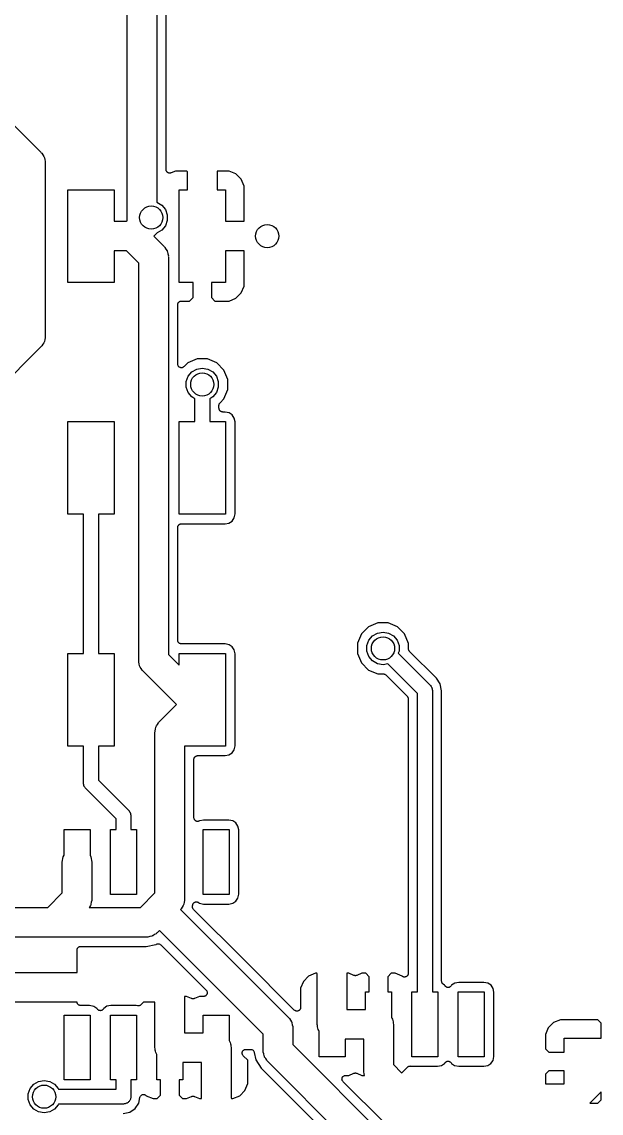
# Model space of a CAD drawing. Extents: x 51 to 137, y -158 to -25.
# Drawn here: x 74.31 to 90.17, y -98.07 to -68.18 of the extents above; entities that cross this region are included whole.
import ezdxf

# ---------------------------------------------------------------- set-up
doc = ezdxf.new("R2010")
doc.units = 0
doc.header["$MEASUREMENT"] = 0
doc.layers.add('BLACK', color=7, linetype='CONTINUOUS')

msp = doc.modelspace()

# ---------------------------------------------------------------- linework, layer by layer
at = {"layer": 'Black'}
for p, q in [((77.1906, -73.6289), (77.1906, -62.984)), ((78.0034, -62.8157), (78.0034, -73.1239)), ((78.2574, -72.2266), (78.2574, -62.8257)), ((73.279, -70.205), (74.8294, -71.7553)), ((74.8294, -71.7553), (74.8396, -71.77)), ((74.8396, -71.77), (74.8533, -71.7815)), ((74.8533, -71.7815), (74.8799, -71.8275)), ((74.8799, -71.8275), (74.9103, -71.8709)), ((74.9103, -71.8709), (74.9149, -71.8882)), ((74.9149, -71.8882), (74.9239, -71.9037)), ((74.9239, -71.9037), (74.9331, -71.956)), ((74.9331, -71.956), (74.9469, -72.0073)), ((74.9469, -72.0073), (74.9453, -72.0251)), ((74.9453, -72.0251), (74.9484, -72.0427)), ((74.9484, -72.0427), (74.9484, -76.7992)), ((78.2593, -72.2375), (78.2574, -72.2266)), ((78.2598, -72.2486), (78.2593, -72.2375)), ((78.2624, -72.2547), (78.2598, -72.2486)), ((78.2635, -72.2613), (78.2624, -72.2547)), ((78.2691, -72.2709), (78.2635, -72.2613)), ((78.2733, -72.2812), (78.2691, -72.2709)), ((78.2778, -72.2861), (78.2733, -72.2812)), ((78.2812, -72.2919), (78.2778, -72.2861)), ((78.2897, -72.299), (78.2812, -72.2919)), ((78.2972, -72.3072), (78.2897, -72.299)), ((78.3031, -72.3103), (78.2972, -72.3072)), ((78.3082, -72.3146), (78.3031, -72.3103)), ((78.3186, -72.3184), (78.3082, -72.3146)), ((78.3284, -72.3235), (78.3186, -72.3184)), ((78.3351, -72.3244), (78.3284, -72.3235)), ((78.3414, -72.3266), (78.3351, -72.3244)), ((78.3524, -72.3266), (78.3414, -72.3266)), ((78.3634, -72.3281), (78.3524, -72.3266)), ((78.37, -72.3266), (78.3634, -72.3281)), ((78.3766, -72.3266), (78.37, -72.3266)), ((78.3871, -72.3228), (78.3766, -72.3266)), ((78.3979, -72.3204), (78.3871, -72.3228)), ((78.512, -72.2732), (78.3979, -72.3204)), ((78.826, -72.2732), (78.512, -72.2732)), ((78.8416, -72.2888), (78.826, -72.2732)), ((78.8416, -72.7812), (78.8416, -72.2888)), ((79.984, -72.2732), (79.6544, -72.2732)), ((79.6544, -72.2732), (79.6544, -72.7812)), ((80.1708, -72.3505), (79.984, -72.2732)), ((80.3137, -72.4934), (80.1708, -72.3505)), ((80.391, -72.6802), (80.3137, -72.4934)), ((75.565, -75.3212), (75.565, -72.7812)), ((75.565, -72.7812), (76.835, -72.7812)), ((76.835, -72.7812), (76.835, -73.6448)), ((78.613, -75.3212), (78.613, -72.7812)), ((78.613, -72.7812), (78.8416, -72.7812)), ((79.6544, -72.7812), (79.883, -72.7812)), ((79.883, -72.7812), (79.883, -73.6448)), ((80.391, -73.6448), (80.391, -72.6802)), ((78.0034, -73.1239), (78.0036, -73.1239)), ((78.0036, -73.1239), (78.1378, -73.2014)), ((78.1378, -73.2014), (78.2374, -73.3201)), ((78.2374, -73.3201), (78.2904, -73.4657)), ((78.2904, -73.4657), (78.2904, -73.6207)), ((76.835, -73.6448), (77.1747, -73.6448)), ((77.1747, -73.6448), (77.1906, -73.6289)), ((78.2374, -73.7663), (78.1378, -73.885)), ((78.2904, -73.6207), (78.2374, -73.7663)), ((79.883, -73.6448), (80.391, -73.6448)), ((78.0103, -73.9586), (77.9177, -74.0512)), ((77.9177, -74.0512), (78.2019, -74.3353)), ((78.1378, -73.885), (78.0103, -73.9586)), ((78.2019, -74.3353), (78.2121, -74.35)), ((78.2121, -74.35), (78.2258, -74.3615)), ((78.2258, -74.3615), (78.2524, -74.4075)), ((78.2524, -74.4075), (78.2828, -74.4509)), ((77.1747, -74.4576), (76.835, -74.4576)), ((76.835, -74.4576), (76.835, -75.3212)), ((77.5081, -74.791), (77.1747, -74.4576)), ((78.2828, -74.4509), (78.2874, -74.4682)), ((78.2874, -74.4682), (78.2964, -74.4837)), ((78.2964, -74.4837), (78.3056, -74.536)), ((78.3056, -74.536), (78.3194, -74.5873)), ((78.3194, -74.5873), (78.3178, -74.6051)), ((78.3178, -74.6051), (78.3209, -74.6227)), ((78.3209, -74.6227), (78.3209, -85.5156)), ((79.883, -74.4576), (79.883, -75.3212)), ((80.391, -74.4576), (79.883, -74.4576)), ((80.391, -75.4222), (80.391, -74.4576)), ((77.5081, -85.6839), (77.5081, -74.791)), ((76.835, -75.3212), (75.565, -75.3212)), ((78.994, -75.3212), (78.613, -75.3212)), ((78.994, -75.7363), (78.994, -75.3212)), ((79.883, -75.3212), (79.502, -75.3212)), ((79.502, -75.3212), (79.502, -75.7363)), ((80.1708, -75.7519), (80.3137, -75.609)), ((80.3137, -75.609), (80.391, -75.4222)), ((78.5749, -75.9308), (78.5764, -75.922)), ((78.5764, -75.9132), (78.5795, -75.9048)), ((78.5764, -75.922), (78.5764, -75.9132)), ((78.5795, -75.9048), (78.581, -75.8961)), ((78.581, -75.8961), (78.5855, -75.8884)), ((78.5855, -75.8884), (78.5885, -75.88)), ((78.5885, -75.88), (78.5942, -75.8732)), ((78.5942, -75.8732), (78.5987, -75.8655)), ((78.5987, -75.8655), (78.6055, -75.8598)), ((78.6055, -75.8598), (78.6112, -75.853)), ((78.6112, -75.853), (78.6189, -75.8485)), ((78.6189, -75.8485), (78.6257, -75.8428)), ((78.6257, -75.8428), (78.6341, -75.8398)), ((78.6341, -75.8398), (78.6418, -75.8353)), ((78.6418, -75.8353), (78.6505, -75.8338)), ((78.6505, -75.8338), (78.6589, -75.8307)), ((78.6589, -75.8307), (78.6677, -75.8307)), ((78.6677, -75.8307), (78.6765, -75.8292)), ((78.6765, -75.8292), (78.9011, -75.8292)), ((78.9011, -75.8292), (78.994, -75.7363)), ((79.502, -75.7363), (79.5949, -75.8292)), ((79.5949, -75.8292), (79.984, -75.8292)), ((79.984, -75.8292), (80.1708, -75.7519)), ((78.5749, -77.5552), (78.5749, -75.9308)), ((74.9484, -76.7992), (74.9453, -76.8168)), ((74.9453, -76.8168), (74.9469, -76.8346)), ((74.8294, -77.0866), (73.279, -78.6369)), ((74.8396, -77.0719), (74.8294, -77.0866)), ((74.8533, -77.0604), (74.8396, -77.0719)), ((74.8799, -77.0144), (74.8533, -77.0604)), ((74.9103, -76.971), (74.8799, -77.0144)), ((74.9149, -76.9537), (74.9103, -76.971)), ((74.9239, -76.9382), (74.9149, -76.9537)), ((74.9331, -76.8859), (74.9239, -76.9382)), ((74.9469, -76.8346), (74.9331, -76.8859)), ((79.1097, -77.4166), (78.8528, -77.5227)), ((79.375, -77.4168), (79.1097, -77.4166)), ((79.3875, -77.4168), (79.375, -77.4168)), ((79.6442, -77.5234), (79.3875, -77.4168)), ((78.5772, -77.5682), (78.5749, -77.5552)), ((78.5783, -77.5814), (78.5772, -77.5682)), ((78.5802, -77.5855), (78.5783, -77.5814)), ((78.581, -77.5899), (78.5802, -77.5855)), ((78.5876, -77.6014), (78.581, -77.5899)), ((78.5932, -77.6134), (78.5876, -77.6014)), ((78.5964, -77.6166), (78.5932, -77.6134)), ((78.5987, -77.6205), (78.5964, -77.6166)), ((78.6088, -77.629), (78.5987, -77.6205)), ((78.6182, -77.6384), (78.6088, -77.629)), ((78.6222, -77.6403), (78.6182, -77.6384)), ((78.6257, -77.6432), (78.6222, -77.6403)), ((78.6381, -77.6477), (78.6257, -77.6432)), ((78.6501, -77.6533), (78.6381, -77.6477)), ((78.6546, -77.6537), (78.6501, -77.6533)), ((78.6589, -77.6552), (78.6546, -77.6537)), ((78.6721, -77.6552), (78.6589, -77.6552)), ((78.6853, -77.6564), (78.6721, -77.6552)), ((78.6896, -77.6552), (78.6853, -77.6564)), ((78.6941, -77.6552), (78.6896, -77.6552)), ((78.7066, -77.6507), (78.6941, -77.6552)), ((78.7194, -77.6473), (78.7066, -77.6507)), ((78.7231, -77.6447), (78.7194, -77.6473)), ((78.7273, -77.6432), (78.7231, -77.6447)), ((78.7374, -77.6347), (78.7273, -77.6432)), ((78.7483, -77.6271), (78.7374, -77.6347)), ((78.8528, -77.5227), (78.7483, -77.6271)), ((78.9612, -77.7734), (79.0954, -77.6959)), ((79.0954, -77.6959), (79.248, -77.669)), ((79.248, -77.669), (79.4006, -77.6959)), ((79.4006, -77.6959), (79.5348, -77.7734)), ((79.8405, -77.72), (79.6442, -77.5234)), ((78.8086, -78.0377), (78.8616, -77.8921)), ((78.8616, -77.8921), (78.9612, -77.7734)), ((79.5348, -77.7734), (79.6344, -77.8921)), ((79.6344, -77.8921), (79.6874, -78.0377)), ((79.9466, -77.9769), (79.8405, -77.72)), ((79.9464, -78.2547), (79.9466, -77.9769)), ((78.8086, -78.1927), (78.8086, -78.0377)), ((78.8616, -78.3383), (78.8086, -78.1927)), ((79.6874, -78.1927), (79.6344, -78.3383)), ((79.6874, -78.0377), (79.6874, -78.1927)), ((79.8398, -78.5114), (79.9464, -78.2547)), ((78.9612, -78.457), (78.8616, -78.3383)), ((79.0448, -78.5053), (78.9612, -78.457)), ((79.0448, -79.1312), (79.0448, -78.5053)), ((79.5348, -78.457), (79.4512, -78.5053)), ((79.4512, -78.5053), (79.4512, -79.1312)), ((79.6344, -78.3383), (79.5348, -78.457)), ((79.735, -78.616), (79.8398, -78.5114)), ((79.7052, -78.6879), (79.706, -78.6835)), ((79.7052, -78.7686), (79.7052, -78.6879)), ((79.7067, -78.7774), (79.7052, -78.7686)), ((79.7056, -78.679), (79.709, -78.6662)), ((79.706, -78.6835), (79.7056, -78.679)), ((79.7067, -78.7863), (79.7067, -78.7774)), ((79.7098, -78.7946), (79.7067, -78.7863)), ((79.709, -78.6662), (79.7113, -78.6532)), ((79.7113, -78.8034), (79.7098, -78.7946)), ((79.7113, -78.6532), (79.7136, -78.6492)), ((79.7158, -78.8111), (79.7113, -78.8034)), ((79.7136, -78.6492), (79.7148, -78.6449)), ((79.7148, -78.6449), (79.7224, -78.634)), ((79.7188, -78.8194), (79.7158, -78.8111)), ((79.7245, -78.8262), (79.7188, -78.8194)), ((79.7224, -78.634), (79.729, -78.6226)), ((79.729, -78.8339), (79.7245, -78.8262)), ((79.729, -78.6226), (79.7324, -78.6197)), ((79.7358, -78.8397), (79.729, -78.8339)), ((79.7324, -78.6197), (79.735, -78.616)), ((79.7415, -78.8465), (79.7358, -78.8397)), ((79.7492, -78.8509), (79.7415, -78.8465)), ((79.756, -78.8566), (79.7492, -78.8509)), ((79.7644, -78.8597), (79.756, -78.8566)), ((79.7721, -78.8641), (79.7644, -78.8597)), ((79.7808, -78.8656), (79.7721, -78.8641)), ((79.7892, -78.8687), (79.7808, -78.8656)), ((79.798, -78.8687), (79.7892, -78.8687)), ((79.8068, -78.8702), (79.798, -78.8687)), ((79.8729, -78.8702), (79.8068, -78.8702)), ((79.9828, -78.8923), (79.8729, -78.8702)), ((80.0672, -78.9493), (79.9828, -78.8923)), ((75.565, -81.6712), (75.565, -79.1312)), ((75.565, -79.1312), (76.835, -79.1312)), ((76.835, -79.1312), (76.835, -81.6712)), ((78.613, -81.6712), (78.613, -79.1312)), ((78.613, -79.1312), (79.0448, -79.1312)), ((79.4512, -79.1312), (79.883, -79.1312)), ((79.883, -79.1312), (79.883, -81.6712)), ((80.1233, -79.0346), (80.0672, -78.9493)), ((80.144, -79.141), (80.1233, -79.0346)), ((80.144, -81.6611), (80.144, -79.141)), ((75.9968, -81.6712), (75.565, -81.6712)), ((75.9968, -85.4812), (75.9968, -81.6712)), ((76.835, -81.6712), (76.4032, -81.6712)), ((76.4032, -81.6712), (76.4032, -85.4812)), ((79.883, -81.6712), (78.613, -81.6712)), ((79.9796, -81.9115), (80.0649, -81.8554)), ((80.0649, -81.8554), (80.1219, -81.771)), ((80.1219, -81.771), (80.144, -81.6611)), ((78.5749, -82.0338), (78.5764, -82.025)), ((78.5749, -85.1186), (78.5749, -82.0338)), ((78.5764, -82.0161), (78.5795, -82.0078)), ((78.5764, -82.025), (78.5764, -82.0161)), ((78.5795, -82.0078), (78.581, -81.999)), ((78.581, -81.999), (78.5855, -81.9913)), ((78.5855, -81.9913), (78.5885, -81.983)), ((78.5885, -81.983), (78.5942, -81.9762)), ((78.5942, -81.9762), (78.5987, -81.9685)), ((78.5987, -81.9685), (78.6055, -81.9627)), ((78.6055, -81.9627), (78.6112, -81.9559)), ((78.6112, -81.9559), (78.6189, -81.9515)), ((78.6189, -81.9515), (78.6257, -81.9458)), ((78.6257, -81.9458), (78.6341, -81.9427)), ((78.6341, -81.9427), (78.6418, -81.9383)), ((78.6418, -81.9383), (78.6505, -81.9367)), ((78.6505, -81.9367), (78.6589, -81.9337)), ((78.6589, -81.9337), (78.6677, -81.9337)), ((78.6677, -81.9337), (78.6765, -81.9322)), ((78.6765, -81.9322), (79.8732, -81.9322)), ((79.8732, -81.9322), (79.9796, -81.9115)), ((83.8013, -84.7521), (83.6047, -84.9484)), ((84.0582, -84.646), (83.8013, -84.7521)), ((84.336, -84.6462), (84.0582, -84.646)), ((84.5927, -84.7528), (84.336, -84.6462)), ((84.789, -84.9494), (84.5927, -84.7528)), ((78.5764, -85.1274), (78.5749, -85.1186)), ((78.5764, -85.1363), (78.5764, -85.1274)), ((78.5795, -85.1446), (78.5764, -85.1363)), ((78.581, -85.1534), (78.5795, -85.1446)), ((78.5855, -85.1611), (78.581, -85.1534)), ((78.5885, -85.1694), (78.5855, -85.1611)), ((78.5942, -85.1762), (78.5885, -85.1694)), ((78.5987, -85.1839), (78.5942, -85.1762)), ((78.6055, -85.1897), (78.5987, -85.1839)), ((78.6112, -85.1965), (78.6055, -85.1897)), ((83.6047, -84.9484), (83.4981, -85.205)), ((83.7571, -85.2671), (83.8101, -85.1215)), ((83.8101, -85.1215), (83.9097, -85.0028)), ((83.9097, -85.0028), (84.0439, -84.9253)), ((84.0439, -84.9253), (84.1965, -84.8984)), ((84.1965, -84.8984), (84.3491, -84.9253)), ((84.3491, -84.9253), (84.4833, -85.0028)), ((84.4833, -85.0028), (84.5829, -85.1215)), ((84.5829, -85.1215), (84.6359, -85.2671)), ((84.8951, -85.2063), (84.789, -84.9494)), ((75.565, -88.0212), (75.565, -85.4812)), ((75.565, -85.4812), (75.9968, -85.4812)), ((76.4032, -85.4812), (76.835, -85.4812)), ((76.835, -85.4812), (76.835, -88.0212)), ((78.6189, -85.2009), (78.6112, -85.1965)), ((78.613, -85.8077), (78.613, -85.4812)), ((78.613, -85.4812), (79.883, -85.4812)), ((78.6257, -85.2066), (78.6189, -85.2009)), ((78.6341, -85.2097), (78.6257, -85.2066)), ((78.6418, -85.2141), (78.6341, -85.2097)), ((78.6505, -85.2156), (78.6418, -85.2141)), ((78.6589, -85.2187), (78.6505, -85.2156)), ((78.6677, -85.2187), (78.6589, -85.2187)), ((78.6765, -85.2202), (78.6677, -85.2187)), ((79.8729, -85.2202), (78.6765, -85.2202)), ((79.9828, -85.2423), (79.8729, -85.2202)), ((79.883, -85.4812), (79.883, -88.0212)), ((80.0672, -85.2993), (79.9828, -85.2423)), ((80.1233, -85.3846), (80.0672, -85.2993)), ((80.144, -85.491), (80.1233, -85.3846)), ((83.4981, -85.205), (83.4979, -85.4829)), ((83.4979, -85.4829), (83.604, -85.7398)), ((83.7571, -85.4221), (83.7571, -85.2671)), ((83.8101, -85.5677), (83.7571, -85.4221)), ((84.6359, -85.4221), (84.616, -85.4768)), ((84.616, -85.4768), (85.4877, -86.3484)), ((84.6359, -85.2671), (84.6359, -85.4221)), ((84.895, -85.3543), (84.8951, -85.2063)), ((84.8958, -85.3588), (84.895, -85.3543)), ((84.8954, -85.3633), (84.8958, -85.3588)), ((84.8988, -85.3761), (84.8954, -85.3633)), ((84.9011, -85.3891), (84.8988, -85.3761)), ((84.9033, -85.393), (84.9011, -85.3891)), ((84.9045, -85.3974), (84.9033, -85.393)), ((84.9121, -85.4082), (84.9045, -85.3974)), ((84.9187, -85.4197), (84.9121, -85.4082)), ((84.9222, -85.4226), (84.9187, -85.4197)), ((84.9248, -85.4263), (84.9222, -85.4226)), ((85.6602, -86.1617), (84.9248, -85.4263)), ((77.5112, -85.7015), (77.5081, -85.6839)), ((77.5096, -85.7193), (77.5112, -85.7015)), ((77.5234, -85.7706), (77.5096, -85.7193)), ((77.5326, -85.8229), (77.5234, -85.7706)), ((78.3209, -85.5156), (78.613, -85.8077)), ((80.144, -88.0111), (80.144, -85.491)), ((83.604, -85.7398), (83.8003, -85.9364)), ((83.9097, -85.6864), (83.8101, -85.5677)), ((84.0439, -85.7639), (83.9097, -85.6864)), ((84.1965, -85.7908), (84.0439, -85.7639)), ((84.3315, -85.767), (84.1965, -85.7908)), ((85.1408, -86.5763), (84.3315, -85.767)), ((77.5415, -85.8384), (77.5326, -85.8229)), ((77.5462, -85.8557), (77.5415, -85.8384)), ((77.5766, -85.8991), (77.5462, -85.8557)), ((77.6032, -85.9451), (77.5766, -85.8991)), ((77.6169, -85.9566), (77.6032, -85.9451)), ((77.6271, -85.9713), (77.6169, -85.9566)), ((78.5402, -86.8843), (77.6271, -85.9713)), ((83.8003, -85.9364), (84.057, -86.043)), ((84.057, -86.043), (84.2064, -86.0431)), ((84.2064, -86.0431), (84.2108, -86.0439)), ((84.2108, -86.0439), (84.2152, -86.0435)), ((84.2152, -86.0435), (84.2281, -86.0469)), ((84.2281, -86.0469), (84.2412, -86.0493)), ((84.2412, -86.0493), (84.245, -86.0515)), ((84.245, -86.0515), (84.2493, -86.0526)), ((84.2493, -86.0526), (84.2602, -86.0603)), ((84.2602, -86.0603), (84.2717, -86.0669)), ((84.2717, -86.0669), (84.2746, -86.0703)), ((84.2746, -86.0703), (84.2782, -86.0729)), ((84.2782, -86.0729), (84.857, -86.6517)), ((85.4877, -86.3484), (85.4928, -86.3557)), ((85.4928, -86.3557), (85.4997, -86.3615)), ((85.4997, -86.3615), (85.5129, -86.3845)), ((85.5129, -86.3845), (85.5282, -86.4062)), ((85.7646, -86.3179), (85.6602, -86.1617)), ((85.8012, -86.5021), (85.7646, -86.3179)), ((84.857, -86.6517), (84.8596, -86.6554)), ((84.8596, -86.6554), (84.863, -86.6583)), ((84.863, -86.6583), (84.8697, -86.6697)), ((84.8697, -86.6697), (84.8773, -86.6806)), ((84.8773, -86.6806), (84.8784, -86.6849)), ((84.8784, -86.6849), (84.8807, -86.6888)), ((85.1408, -94.7522), (85.1408, -86.5763)), ((85.5282, -86.4062), (85.5305, -86.4149)), ((85.5305, -86.4149), (85.5349, -86.4226)), ((85.5349, -86.4226), (85.5396, -86.4488)), ((85.5396, -86.4488), (85.5464, -86.4744)), ((85.5464, -86.4744), (85.5456, -86.4833)), ((85.5456, -86.4833), (85.5472, -86.4921)), ((85.5472, -86.4921), (85.5472, -94.7522)), ((85.8012, -94.4605), (85.8012, -86.5021)), ((78.0716, -87.3528), (78.5402, -86.8843)), ((84.8807, -86.6888), (84.883, -86.7019)), ((84.883, -86.7019), (84.8864, -86.7147)), ((84.8864, -86.7147), (84.886, -86.7192)), ((84.886, -86.7192), (84.8868, -86.7236)), ((84.8868, -86.7236), (84.8868, -94.2457)), ((77.9541, -87.6048), (77.9679, -87.5535)), ((77.9679, -87.5535), (77.9771, -87.5012)), ((77.9771, -87.5012), (77.986, -87.4857)), ((77.986, -87.4857), (77.9907, -87.4684)), ((77.9907, -87.4684), (78.0211, -87.425)), ((78.0211, -87.425), (78.0477, -87.379)), ((78.0477, -87.379), (78.0614, -87.3675)), ((78.0614, -87.3675), (78.0716, -87.3528)), ((77.9526, -87.6402), (77.9557, -87.6226)), ((77.9526, -92.0439), (77.9526, -87.6402)), ((77.9557, -87.6226), (77.9541, -87.6048)), ((75.9968, -88.0212), (75.565, -88.0212)), ((75.9968, -89.0372), (75.9968, -88.0212)), ((76.835, -88.0212), (76.4032, -88.0212)), ((76.4032, -88.0212), (76.4032, -88.953)), ((79.883, -88.0212), (78.7654, -88.0212)), ((78.7654, -88.0212), (78.7654, -92.2122)), ((80.0649, -88.2054), (80.1219, -88.121)), ((80.1219, -88.121), (80.144, -88.0111)), ((79.0194, -88.3838), (79.0209, -88.375)), ((79.0194, -89.982), (79.0194, -88.3838)), ((79.0209, -88.3661), (79.024, -88.3578)), ((79.0209, -88.375), (79.0209, -88.3661)), ((79.024, -88.3578), (79.0255, -88.349)), ((79.0255, -88.349), (79.03, -88.3413)), ((79.03, -88.3413), (79.033, -88.333)), ((79.033, -88.333), (79.0387, -88.3262)), ((79.0387, -88.3262), (79.0432, -88.3185)), ((79.0432, -88.3185), (79.05, -88.3127)), ((79.05, -88.3127), (79.0557, -88.3059)), ((79.0557, -88.3059), (79.0634, -88.3015)), ((79.0634, -88.3015), (79.0702, -88.2958)), ((79.0702, -88.2958), (79.0786, -88.2927)), ((79.0786, -88.2927), (79.0863, -88.2883)), ((79.0863, -88.2883), (79.095, -88.2867)), ((79.095, -88.2867), (79.1034, -88.2837)), ((79.1034, -88.2837), (79.1122, -88.2837)), ((79.1122, -88.2837), (79.121, -88.2822)), ((79.121, -88.2822), (79.8732, -88.2822)), ((79.8732, -88.2822), (79.9796, -88.2615)), ((79.9796, -88.2615), (80.0649, -88.2054)), ((75.9984, -89.046), (75.9968, -89.0372)), ((75.9976, -89.0549), (75.9984, -89.046)), ((76.0044, -89.0805), (75.9976, -89.0549)), ((76.4032, -88.953), (77.2327, -89.7825)), ((76.0091, -89.1067), (76.0044, -89.0805)), ((76.0135, -89.1144), (76.0091, -89.1067)), ((76.0158, -89.1231), (76.0135, -89.1144)), ((76.0311, -89.1448), (76.0158, -89.1231)), ((76.0443, -89.1678), (76.0311, -89.1448)), ((76.0512, -89.1736), (76.0443, -89.1678)), ((76.0563, -89.1809), (76.0512, -89.1736)), ((76.8858, -90.0104), (76.0563, -89.1809)), ((77.2327, -89.7825), (77.2378, -89.7898)), ((77.2378, -89.7898), (77.2447, -89.7956)), ((77.2447, -89.7956), (77.2579, -89.8186)), ((77.2579, -89.8186), (77.2732, -89.8403)), ((77.2732, -89.8403), (77.2755, -89.849)), ((77.2755, -89.849), (77.2799, -89.8567)), ((77.2799, -89.8567), (77.2846, -89.8829)), ((77.2846, -89.8829), (77.2914, -89.9085)), ((77.2914, -89.9085), (77.2906, -89.9174)), ((77.2906, -89.9174), (77.2922, -89.9262)), ((77.2922, -89.9262), (77.2922, -90.3072)), ((76.8858, -90.3072), (76.8858, -90.0104)), ((79.0199, -89.9849), (79.0194, -89.982)), ((79.0196, -89.9878), (79.0199, -89.9849)), ((79.023, -90.0022), (79.0196, -89.9878)), ((79.0255, -90.0167), (79.023, -90.0022)), ((79.027, -90.0193), (79.0255, -90.0167)), ((79.0277, -90.0222), (79.027, -90.0193)), ((79.0358, -90.0345), (79.0277, -90.0222)), ((79.0432, -90.0473), (79.0358, -90.0345)), ((79.0454, -90.0492), (79.0432, -90.0473)), ((79.0471, -90.0517), (79.0454, -90.0492)), ((79.0589, -90.0605), (79.0471, -90.0517)), ((79.0702, -90.07), (79.0589, -90.0605)), ((79.073, -90.071), (79.0702, -90.07)), ((79.0754, -90.0728), (79.073, -90.071)), ((79.0895, -90.077), (79.0754, -90.0728)), ((79.1034, -90.082), (79.0895, -90.077)), ((79.1063, -90.082), (79.1034, -90.082)), ((79.1091, -90.0829), (79.1063, -90.082)), ((79.1239, -90.082), (79.1091, -90.0829)), ((79.1386, -90.082), (79.1239, -90.082)), ((79.1414, -90.081), (79.1386, -90.082)), ((79.1444, -90.0809), (79.1414, -90.081)), ((79.1579, -90.075), (79.1444, -90.0809)), ((79.1718, -90.07), (79.1579, -90.075)), ((79.1741, -90.0681), (79.1718, -90.07)), ((79.1768, -90.0669), (79.1741, -90.0681)), ((79.2832, -90.0462), (79.1768, -90.0669)), ((79.1768, -90.0669), (79.1768, -90.0669)), ((79.9745, -90.0462), (79.2832, -90.0462)), ((80.0844, -90.0683), (79.9745, -90.0462)), ((80.1688, -90.1253), (80.0844, -90.0683)), ((80.2249, -90.2106), (80.1688, -90.1253)), ((80.2456, -90.317), (80.2249, -90.2106)), ((75.4634, -91.0117), (75.4634, -90.3072)), ((75.4634, -90.3072), (76.1746, -90.3072)), ((76.1746, -90.3072), (76.1746, -91.0117)), ((76.7334, -92.0852), (76.7334, -90.3072)), ((76.7334, -90.3072), (76.8858, -90.3072)), ((77.2922, -90.3072), (77.4446, -90.3072)), ((77.4446, -90.3072), (77.4446, -92.0852)), ((79.2734, -92.0852), (79.2734, -90.3072)), ((79.2734, -90.3072), (79.9846, -90.3072)), ((79.9846, -90.3072), (79.9846, -92.0852)), ((80.2456, -92.0751), (80.2456, -90.317)), ((75.4126, -91.1962), (75.4371, -91.0572)), ((75.4371, -91.0572), (75.4634, -91.0117)), ((76.1746, -91.0117), (76.2009, -91.0572)), ((76.2009, -91.0572), (76.2254, -91.1962)), ((75.4126, -92.0439), (75.4126, -91.1962)), ((76.2254, -91.1962), (76.2254, -92.2122)), ((75.0157, -92.4408), (75.4126, -92.0439)), ((77.5557, -92.4408), (77.9526, -92.0439)), ((76.2009, -92.3512), (76.192, -92.3667)), ((76.2101, -92.2989), (76.2009, -92.3512)), ((76.2239, -92.2476), (76.2101, -92.2989)), ((76.2254, -92.2122), (76.2223, -92.2298)), ((76.2223, -92.2298), (76.2239, -92.2476)), ((77.4446, -92.0852), (76.7334, -92.0852)), ((78.7409, -92.3512), (78.732, -92.3667)), ((78.7501, -92.2989), (78.7409, -92.3512)), ((78.7639, -92.2476), (78.7501, -92.2989)), ((78.7654, -92.2122), (78.7623, -92.2298)), ((78.7623, -92.2298), (78.7639, -92.2476)), ((78.9864, -92.3678), (78.9906, -92.3573)), ((78.9906, -92.3573), (78.9933, -92.3463)), ((78.9933, -92.3463), (78.9969, -92.341)), ((78.9969, -92.341), (78.9992, -92.335)), ((78.9992, -92.335), (79.0067, -92.3264)), ((79.0067, -92.3264), (79.013, -92.3171)), ((79.013, -92.3171), (79.0183, -92.3133)), ((79.0183, -92.3133), (79.0225, -92.3084)), ((79.0225, -92.3084), (79.0324, -92.303)), ((79.0324, -92.303), (79.0416, -92.2963)), ((79.0416, -92.2963), (79.0478, -92.2946)), ((79.0478, -92.2946), (79.0534, -92.2915)), ((79.0534, -92.2915), (79.0646, -92.2897)), ((79.0646, -92.2897), (79.0755, -92.2866)), ((79.0755, -92.2866), (79.0819, -92.2871)), ((79.0819, -92.2871), (79.0883, -92.2861)), ((79.0883, -92.2861), (79.0994, -92.2883)), ((79.0994, -92.2883), (79.1107, -92.2891)), ((79.1107, -92.2891), (79.1166, -92.2917)), ((79.1166, -92.2917), (79.1229, -92.293)), ((79.1229, -92.293), (79.1326, -92.2988)), ((79.1326, -92.2988), (79.1429, -92.3035)), ((79.1429, -92.3035), (79.1736, -92.3241)), ((79.1736, -92.3241), (79.2835, -92.3462)), ((79.9846, -92.0852), (79.2734, -92.0852)), ((79.2835, -92.3462), (79.9748, -92.3462)), ((79.9748, -92.3462), (80.0812, -92.3255)), ((80.0812, -92.3255), (80.1665, -92.2694)), ((80.1665, -92.2694), (80.2235, -92.185)), ((80.2235, -92.185), (80.2456, -92.0751)), ((72.644, -92.4408), (75.0157, -92.4408)), ((76.1569, -92.4274), (76.1492, -92.4408)), ((76.1492, -92.4408), (77.5557, -92.4408)), ((76.1873, -92.384), (76.1569, -92.4274)), ((76.192, -92.3667), (76.1873, -92.384)), ((78.6566, -92.4849), (78.6507, -92.4934)), ((78.6507, -92.4934), (81.61, -95.4526)), ((78.6703, -92.4734), (78.6566, -92.4849)), ((78.6969, -92.4274), (78.6703, -92.4734)), ((78.7273, -92.384), (78.6969, -92.4274)), ((78.732, -92.3667), (78.7273, -92.384)), ((78.9785, -92.4284), (78.9798, -92.4141)), ((78.9794, -92.4316), (78.9785, -92.4284)), ((78.9793, -92.435), (78.9794, -92.4316)), ((78.984, -92.4486), (78.9793, -92.435)), ((78.9798, -92.4141), (78.9801, -92.3997)), ((78.9801, -92.3997), (78.9864, -92.3678)), ((78.9877, -92.4625), (78.984, -92.4486)), ((78.9896, -92.4652), (78.9877, -92.4625)), ((78.9907, -92.4684), (78.9896, -92.4652)), ((78.9997, -92.4796), (78.9907, -92.4684)), ((79.0079, -92.4914), (78.9997, -92.4796)), ((80.391, -93.8745), (79.0079, -92.4914)), ((77.724, -93.2536), (72.009, -93.2536)), ((77.7416, -93.2505), (77.724, -93.2536)), ((77.7594, -93.2521), (77.7416, -93.2505)), ((77.8107, -93.2383), (77.7594, -93.2521)), ((77.863, -93.2291), (77.8107, -93.2383)), ((77.8785, -93.2201), (77.863, -93.2291)), ((77.8958, -93.2155), (77.8785, -93.2201)), ((77.9392, -93.1851), (77.8958, -93.2155)), ((77.9852, -93.1585), (77.9392, -93.1851)), ((77.9967, -93.1448), (77.9852, -93.1585)), ((78.0114, -93.1346), (77.9967, -93.1448)), ((78.0769, -93.069), (78.0114, -93.1346)), ((80.9162, -95.9083), (78.0769, -93.069)), ((75.8296, -93.5668), (75.8326, -93.5584)), ((75.8326, -93.5584), (75.8383, -93.5516)), ((75.8383, -93.5516), (75.8428, -93.5439)), ((75.8428, -93.5439), (75.8496, -93.5382)), ((75.8496, -93.5382), (75.8553, -93.5314)), ((75.8553, -93.5314), (75.863, -93.5269)), ((75.863, -93.5269), (75.8698, -93.5212)), ((75.8698, -93.5212), (75.8782, -93.5182)), ((75.8782, -93.5182), (75.8859, -93.5137)), ((75.8859, -93.5137), (75.8946, -93.5122)), ((75.8946, -93.5122), (75.903, -93.5091)), ((75.903, -93.5091), (75.9118, -93.5091)), ((75.9118, -93.5091), (75.9206, -93.5076)), ((75.9206, -93.5076), (77.714, -93.5076)), ((77.714, -93.5076), (77.976, -93.4555)), ((77.976, -93.4555), (77.9835, -93.4505)), ((77.9835, -93.4505), (77.9986, -93.4438)), ((77.9986, -93.4438), (78.0136, -93.4368)), ((78.0136, -93.4368), (78.0147, -93.4367)), ((78.0147, -93.4367), (78.0158, -93.4363)), ((78.0158, -93.4363), (78.0323, -93.4352)), ((78.0323, -93.4352), (78.0488, -93.4337)), ((78.0488, -93.4337), (78.0499, -93.434)), ((78.0499, -93.434), (78.051, -93.434)), ((78.051, -93.434), (78.0669, -93.4386)), ((78.0669, -93.4386), (78.0829, -93.4429)), ((78.0829, -93.4429), (78.0838, -93.4435)), ((78.0838, -93.4435), (78.0849, -93.4438)), ((78.0849, -93.4438), (78.0982, -93.4536)), ((78.0982, -93.4536), (78.1118, -93.4631)), ((78.1118, -93.4631), (79.3544, -94.7058)), ((75.819, -93.6092), (75.8205, -93.6004)), ((75.819, -94.2188), (75.819, -93.6092)), ((75.8205, -93.5916), (75.8236, -93.5832)), ((75.8205, -93.6004), (75.8205, -93.5916)), ((75.8236, -93.5832), (75.8251, -93.5745)), ((75.8251, -93.5745), (75.8296, -93.5668)), ((81.767, -95.2504), (80.391, -93.8745)), ((72.644, -94.2188), (75.819, -94.2188)), ((82.1606, -94.3215), (82.0177, -94.4644)), ((82.3474, -94.2442), (82.1606, -94.3215)), ((82.382, -94.2442), (82.3474, -94.2442)), ((82.3976, -94.2598), (82.382, -94.2442)), ((82.3976, -95.6412), (82.3976, -94.2598)), ((83.2104, -94.2442), (83.2104, -95.2348)), ((83.2606, -94.2442), (83.2104, -94.2442)), ((83.4001, -94.302), (83.2606, -94.2442)), ((83.4045, -94.3029), (83.4001, -94.302)), ((83.4084, -94.305), (83.4045, -94.3029)), ((83.4216, -94.3067), (83.4084, -94.305)), ((83.4346, -94.3096), (83.4216, -94.3067)), ((83.439, -94.309), (83.4346, -94.3096)), ((83.4434, -94.3096), (83.439, -94.309)), ((83.4564, -94.3067), (83.4434, -94.3096)), ((83.4696, -94.305), (83.4564, -94.3067)), ((83.4735, -94.3029), (83.4696, -94.305)), ((83.4779, -94.302), (83.4735, -94.3029)), ((83.6174, -94.2442), (83.4779, -94.302)), ((83.7271, -94.2442), (83.6174, -94.2442)), ((83.82, -94.3371), (83.7271, -94.2442)), ((83.82, -94.7522), (83.82, -94.3371)), ((84.4209, -94.2442), (84.328, -94.3371)), ((84.328, -94.3371), (84.328, -94.7522)), ((84.5306, -94.2442), (84.4209, -94.2442)), ((84.7216, -94.3233), (84.5306, -94.2442)), ((84.7242, -94.3252), (84.7216, -94.3233)), ((84.7344, -94.3337), (84.7242, -94.3252)), ((84.7386, -94.3352), (84.7344, -94.3337)), ((84.7423, -94.3378), (84.7386, -94.3352)), ((84.7551, -94.3412), (84.7423, -94.3378)), ((84.7676, -94.3458), (84.7551, -94.3412)), ((84.772, -94.3458), (84.7676, -94.3458)), ((84.7763, -94.3469), (84.772, -94.3458)), ((84.7896, -94.3458), (84.7763, -94.3469)), ((84.8028, -94.3458), (84.7896, -94.3458)), ((84.807, -94.3442), (84.8028, -94.3458)), ((84.8115, -94.3438), (84.807, -94.3442)), ((84.8235, -94.3382), (84.8115, -94.3438)), ((84.836, -94.3337), (84.8235, -94.3382)), ((84.8394, -94.3308), (84.836, -94.3337)), ((84.8435, -94.3289), (84.8394, -94.3308)), ((84.8529, -94.3195), (84.8435, -94.3289)), ((84.863, -94.311), (84.8529, -94.3195)), ((84.8653, -94.3071), (84.863, -94.311)), ((84.8684, -94.304), (84.8653, -94.3071)), ((84.874, -94.2919), (84.8684, -94.304)), ((84.8807, -94.2804), (84.874, -94.2919)), ((84.8814, -94.276), (84.8807, -94.2804)), ((84.8833, -94.272), (84.8814, -94.276)), ((84.8845, -94.2588), (84.8833, -94.272)), ((84.8868, -94.2457), (84.8845, -94.2588)), ((79.3544, -94.7058), (79.362, -94.7166)), ((79.362, -94.7166), (79.3706, -94.7268)), ((79.3706, -94.7268), (79.3721, -94.731)), ((79.3721, -94.731), (79.3747, -94.7347)), ((79.3747, -94.7347), (79.3781, -94.7475)), ((79.3781, -94.7475), (79.3826, -94.76)), ((82.0177, -94.4644), (81.9404, -94.6512)), ((81.9404, -94.6512), (81.9404, -95.1786)), ((83.7184, -95.2348), (83.7184, -94.7522)), ((83.7184, -94.7522), (83.82, -94.7522)), ((84.328, -94.7522), (84.4296, -94.7522)), ((84.4296, -94.7522), (84.4296, -95.448)), ((84.9884, -96.5302), (84.9884, -94.7522)), ((84.9884, -94.7522), (85.1408, -94.7522)), ((85.5472, -94.7522), (85.6996, -94.7522)), ((85.6996, -94.7522), (85.6996, -96.5302)), ((85.8037, -94.4744), (85.8012, -94.4605)), ((85.8051, -94.4884), (85.8037, -94.4744)), ((85.8067, -94.4917), (85.8051, -94.4884)), ((85.8073, -94.4952), (85.8067, -94.4917)), ((85.8144, -94.5075), (85.8073, -94.4952)), ((85.8206, -94.5202), (85.8144, -94.5075)), ((85.8232, -94.5227), (85.8206, -94.5202)), ((85.825, -94.5258), (85.8232, -94.5227)), ((85.8358, -94.5349), (85.825, -94.5258)), ((85.846, -94.5447), (85.8358, -94.5349)), ((85.8838, -94.5703), (85.846, -94.5447)), ((85.8943, -94.5862), (85.8838, -94.5703)), ((85.902, -94.5944), (85.8943, -94.5862)), ((85.9086, -94.6035), (85.902, -94.5944)), ((85.914, -94.6071), (85.9086, -94.6035)), ((85.9185, -94.6119), (85.914, -94.6071)), ((85.9286, -94.6169), (85.9185, -94.6119)), ((85.9379, -94.6232), (85.9286, -94.6169)), ((85.9442, -94.6248), (85.9379, -94.6232)), ((85.95, -94.6277), (85.9442, -94.6248)), ((85.9612, -94.629), (85.95, -94.6277)), ((85.9721, -94.6317), (85.9612, -94.629)), ((85.9786, -94.6311), (85.9721, -94.6317)), ((85.9851, -94.6318), (85.9786, -94.6311)), ((85.996, -94.6292), (85.9851, -94.6318)), ((86.0072, -94.6281), (85.996, -94.6292)), ((86.0131, -94.6252), (86.0072, -94.6281)), ((86.0194, -94.6237), (86.0131, -94.6252)), ((86.0288, -94.6175), (86.0194, -94.6237)), ((86.0389, -94.6126), (86.0288, -94.6175)), ((86.0434, -94.6079), (86.0389, -94.6126)), ((86.0489, -94.6043), (86.0434, -94.6079)), ((86.0556, -94.5953), (86.0489, -94.6043)), ((86.0634, -94.5872), (86.0556, -94.5953)), ((86.0765, -94.568), (86.0634, -94.5872)), ((86.1618, -94.5119), (86.0765, -94.568)), ((86.2682, -94.4912), (86.1618, -94.5119)), ((86.2584, -96.5302), (86.2584, -94.7522)), ((86.2584, -94.7522), (86.9696, -94.7522)), ((86.9595, -94.4912), (86.2682, -94.4912)), ((87.0694, -94.5133), (86.9595, -94.4912)), ((86.9696, -94.7522), (86.9696, -96.5302)), ((87.1538, -94.5703), (87.0694, -94.5133)), ((87.2099, -94.6556), (87.1538, -94.5703)), ((87.2306, -94.762), (87.2099, -94.6556)), ((75.8202, -95.0316), (72.7399, -95.0316)), ((75.8205, -95.0334), (75.8202, -95.0316)), ((75.8205, -95.0423), (75.8205, -95.0334)), ((75.8236, -95.0506), (75.8205, -95.0423)), ((75.8251, -95.0594), (75.8236, -95.0506)), ((77.6406, -95.0316), (77.5658, -95.1064)), ((77.9526, -95.0316), (77.6406, -95.0316)), ((77.9526, -96.2762), (77.9526, -95.0316)), ((78.8156, -94.8792), (78.7654, -94.8792)), ((78.7654, -94.8792), (78.7654, -95.8698)), ((78.9551, -94.937), (78.8156, -94.8792)), ((78.9595, -94.9379), (78.9551, -94.937)), ((78.9634, -94.94), (78.9595, -94.9379)), ((78.9766, -94.9417), (78.9634, -94.94)), ((78.9896, -94.9446), (78.9766, -94.9417)), ((78.994, -94.944), (78.9896, -94.9446)), ((78.9984, -94.9446), (78.994, -94.944)), ((79.0114, -94.9417), (78.9984, -94.9446)), ((79.0246, -94.94), (79.0114, -94.9417)), ((79.0285, -94.9379), (79.0246, -94.94)), ((79.0329, -94.937), (79.0285, -94.9379)), ((79.1724, -94.8792), (79.0329, -94.937)), ((79.2826, -94.8792), (79.1724, -94.8792)), ((79.2956, -94.8769), (79.2826, -94.8792)), ((79.3089, -94.8757), (79.2956, -94.8769)), ((79.3129, -94.8738), (79.3089, -94.8757)), ((79.3173, -94.8731), (79.3129, -94.8738)), ((79.3288, -94.8664), (79.3173, -94.8731)), ((79.3408, -94.8608), (79.3288, -94.8664)), ((79.344, -94.8577), (79.3408, -94.8608)), ((79.3479, -94.8554), (79.344, -94.8577)), ((79.3564, -94.8453), (79.3479, -94.8554)), ((79.3658, -94.8359), (79.3564, -94.8453)), ((79.3677, -94.8318), (79.3658, -94.8359)), ((79.3706, -94.8284), (79.3677, -94.8318)), ((79.3751, -94.8159), (79.3706, -94.8284)), ((79.3807, -94.8039), (79.3751, -94.8159)), ((79.3811, -94.7994), (79.3807, -94.8039)), ((79.3826, -94.7952), (79.3811, -94.7994)), ((79.3826, -94.76), (79.3826, -94.7644)), ((79.3826, -94.7644), (79.3838, -94.7687)), ((79.3838, -94.7687), (79.3826, -94.782)), ((79.3826, -94.782), (79.3826, -94.7952)), ((87.2306, -96.5201), (87.2306, -94.762)), ((75.8296, -95.0671), (75.8251, -95.0594)), ((75.8326, -95.0754), (75.8296, -95.0671)), ((75.8383, -95.0822), (75.8326, -95.0754)), ((75.8428, -95.0899), (75.8383, -95.0822)), ((75.8496, -95.0957), (75.8428, -95.0899)), ((75.8553, -95.1025), (75.8496, -95.0957)), ((75.863, -95.1069), (75.8553, -95.1025)), ((75.8698, -95.1126), (75.863, -95.1069)), ((75.8782, -95.1157), (75.8698, -95.1126)), ((75.8859, -95.1201), (75.8782, -95.1157)), ((75.8946, -95.1216), (75.8859, -95.1201)), ((75.903, -95.1247), (75.8946, -95.1216)), ((75.9118, -95.1247), (75.903, -95.1247)), ((75.9206, -95.1262), (75.9118, -95.1247)), ((76.1645, -95.1262), (75.9206, -95.1262)), ((76.2744, -95.1483), (76.1645, -95.1262)), ((76.3588, -95.2052), (76.2744, -95.1483)), ((76.3693, -95.2212), (76.3588, -95.2052)), ((76.377, -95.2294), (76.3693, -95.2212)), ((76.3836, -95.2385), (76.377, -95.2294)), ((76.389, -95.2421), (76.3836, -95.2385)), ((76.3935, -95.2469), (76.389, -95.2421)), ((76.4036, -95.2519), (76.3935, -95.2469)), ((76.4129, -95.2582), (76.4036, -95.2519)), ((76.4192, -95.2598), (76.4129, -95.2582)), ((76.425, -95.2627), (76.4192, -95.2598)), ((76.4362, -95.264), (76.425, -95.2627)), ((76.4471, -95.2667), (76.4362, -95.264)), ((76.4536, -95.2661), (76.4471, -95.2667)), ((76.4601, -95.2668), (76.4536, -95.2661)), ((76.471, -95.2642), (76.4601, -95.2668)), ((76.4822, -95.2631), (76.471, -95.2642)), ((76.4881, -95.2602), (76.4822, -95.2631)), ((76.4944, -95.2587), (76.4881, -95.2602)), ((76.5038, -95.2525), (76.4944, -95.2587)), ((76.5139, -95.2476), (76.5038, -95.2525)), ((76.5184, -95.2429), (76.5139, -95.2476)), ((76.5239, -95.2393), (76.5184, -95.2429)), ((76.5306, -95.2303), (76.5239, -95.2393)), ((76.5384, -95.2222), (76.5306, -95.2303)), ((76.5515, -95.203), (76.5384, -95.2222)), ((76.6368, -95.1469), (76.5515, -95.203)), ((76.7432, -95.1262), (76.6368, -95.1469)), ((77.4345, -95.1262), (76.7432, -95.1262)), ((77.474, -95.1341), (77.4345, -95.1262)), ((77.4884, -95.1345), (77.474, -95.1341)), ((77.5028, -95.1357), (77.4884, -95.1345)), ((77.506, -95.1349), (77.5028, -95.1357)), ((77.5093, -95.135), (77.506, -95.1349)), ((77.523, -95.1303), (77.5093, -95.135)), ((77.5369, -95.1266), (77.523, -95.1303)), ((77.5396, -95.1247), (77.5369, -95.1266)), ((77.5427, -95.1237), (77.5396, -95.1247)), ((77.554, -95.1147), (77.5427, -95.1237)), ((77.5658, -95.1064), (77.554, -95.1147)), ((81.7778, -95.258), (81.767, -95.2504)), ((81.788, -95.2666), (81.7778, -95.258)), ((81.7922, -95.2681), (81.788, -95.2666)), ((81.7959, -95.2706), (81.7922, -95.2681)), ((81.8087, -95.2741), (81.7959, -95.2706)), ((81.8212, -95.2786), (81.8087, -95.2741)), ((81.8256, -95.2786), (81.8212, -95.2786)), ((81.8299, -95.2798), (81.8256, -95.2786)), ((81.8432, -95.2786), (81.8299, -95.2798)), ((81.8564, -95.2786), (81.8432, -95.2786)), ((81.8606, -95.2771), (81.8564, -95.2786)), ((81.8651, -95.2767), (81.8606, -95.2771)), ((81.8771, -95.2711), (81.8651, -95.2767)), ((81.8896, -95.2666), (81.8771, -95.2711)), ((81.893, -95.2637), (81.8896, -95.2666)), ((81.8971, -95.2618), (81.893, -95.2637)), ((81.9065, -95.2524), (81.8971, -95.2618)), ((81.9166, -95.2439), (81.9065, -95.2524)), ((81.9189, -95.24), (81.9166, -95.2439)), ((81.922, -95.2368), (81.9189, -95.24)), ((81.9276, -95.2248), (81.922, -95.2368)), ((81.9343, -95.2133), (81.9276, -95.2248)), ((81.935, -95.2089), (81.9343, -95.2133)), ((81.9369, -95.2049), (81.935, -95.2089)), ((81.9381, -95.1916), (81.9369, -95.2049)), ((81.9404, -95.1786), (81.9381, -95.1916)), ((83.2104, -95.2348), (83.7184, -95.2348)), ((75.4634, -97.1652), (75.4634, -95.3872)), ((75.4634, -95.3872), (76.1746, -95.3872)), ((76.1746, -95.3872), (76.1746, -97.1652)), ((76.7334, -97.1652), (76.7334, -95.3872)), ((76.7334, -95.3872), (77.4446, -95.3872)), ((77.4446, -95.3872), (77.4446, -97.1652)), ((79.2734, -95.8698), (79.2734, -95.3872)), ((79.2734, -95.3872), (79.9846, -95.3872)), ((79.9846, -95.3872), (79.9846, -96.083)), ((81.61, -95.4526), (81.6202, -95.4673)), ((81.6202, -95.4673), (81.6339, -95.4788)), ((81.6339, -95.4788), (81.6605, -95.5247)), ((81.6605, -95.5247), (81.6909, -95.5682)), ((81.6909, -95.5682), (81.6956, -95.5855)), ((81.6956, -95.5855), (81.7045, -95.601)), ((81.7045, -95.601), (81.7137, -95.6533)), ((81.7137, -95.6533), (81.7275, -95.7046)), ((82.4038, -95.6762), (82.3976, -95.6412)), ((84.4296, -95.448), (84.4381, -95.4714)), ((84.4381, -95.4714), (84.4559, -95.5022)), ((84.4559, -95.5022), (84.4621, -95.5372)), ((84.4621, -95.5372), (84.4742, -95.5706)), ((84.4742, -95.5706), (84.4742, -95.6062)), ((84.4742, -95.6062), (84.4804, -95.6412)), ((84.4804, -95.6412), (84.4804, -96.7429)), ((88.8662, -95.5915), (88.7233, -95.7344)), ((89.053, -95.5142), (88.8662, -95.5915)), ((90.0771, -95.5142), (89.053, -95.5142)), ((90.17, -95.6071), (90.0771, -95.5142)), ((90.17, -96.0222), (90.17, -95.6071)), ((78.7654, -95.8698), (79.2734, -95.8698)), ((80.9162, -96.3651), (80.9162, -95.9083)), ((81.7275, -95.7046), (81.7259, -95.7224)), ((81.7259, -95.7224), (81.729, -95.74)), ((81.729, -95.74), (81.729, -96.1968)), ((82.4038, -95.7118), (82.4038, -95.6762)), ((82.4159, -95.7452), (82.4038, -95.7118)), ((82.4221, -95.7802), (82.4159, -95.7452)), ((82.4399, -95.811), (82.4221, -95.7802)), ((82.4484, -95.8344), (82.4399, -95.811)), ((82.4484, -96.5302), (82.4484, -95.8344)), ((88.7233, -95.7344), (88.646, -95.9212)), ((88.646, -95.9212), (88.646, -96.3103)), ((79.9846, -96.083), (79.9931, -96.1064)), ((79.9931, -96.1064), (80.0109, -96.1372)), ((80.0109, -96.1372), (80.0171, -96.1722)), ((80.0171, -96.1722), (80.0292, -96.2056)), ((80.0292, -96.2056), (80.0292, -96.2412)), ((80.0292, -96.2412), (80.0354, -96.2762)), ((81.729, -96.1968), (84.3049, -98.7726)), ((83.6676, -96.0476), (83.1596, -96.0476)), ((83.1596, -96.0476), (83.1596, -96.5302)), ((83.6676, -96.9112), (83.6676, -96.0476)), ((89.154, -96.4032), (89.154, -96.0222)), ((89.154, -96.0222), (90.17, -96.0222)), ((77.9588, -96.3112), (77.9526, -96.2762)), ((77.9588, -96.3468), (77.9588, -96.3112)), ((77.9709, -96.3802), (77.9588, -96.3468)), ((77.9771, -96.4152), (77.9709, -96.3802)), ((77.9949, -96.446), (77.9771, -96.4152)), ((78.0034, -96.4694), (77.9949, -96.446)), ((78.0034, -97.1652), (78.0034, -96.4694)), ((80.0354, -96.2762), (80.0354, -97.6576)), ((80.3406, -96.4375), (80.3417, -96.4242)), ((80.3417, -96.4418), (80.3406, -96.4375)), ((80.3417, -96.411), (80.3433, -96.4068)), ((80.3417, -96.4242), (80.3417, -96.411)), ((80.3417, -96.4462), (80.3417, -96.4418)), ((80.3463, -96.4587), (80.3417, -96.4462)), ((80.3433, -96.4068), (80.3437, -96.4023)), ((80.3437, -96.4023), (80.3493, -96.3903)), ((80.3497, -96.4715), (80.3463, -96.4587)), ((80.3493, -96.3903), (80.3538, -96.3778)), ((80.3523, -96.4752), (80.3497, -96.4715)), ((80.3538, -96.4794), (80.3523, -96.4752)), ((80.3538, -96.3778), (80.3567, -96.3744)), ((80.3623, -96.4896), (80.3538, -96.4794)), ((80.3567, -96.3744), (80.3586, -96.3703)), ((80.3586, -96.3703), (80.368, -96.3609)), ((80.37, -96.5004), (80.3623, -96.4896)), ((80.368, -96.3609), (80.3765, -96.3508)), ((80.4926, -96.6231), (80.37, -96.5004)), ((80.3765, -96.3508), (80.3804, -96.3485)), ((80.3804, -96.3485), (80.3835, -96.3454)), ((80.3835, -96.3454), (80.3956, -96.3398)), ((80.3956, -96.3398), (80.4071, -96.3331)), ((80.4071, -96.3331), (80.4115, -96.3324)), ((80.4115, -96.3324), (80.4155, -96.3305)), ((80.4155, -96.3305), (80.4287, -96.3293)), ((80.4287, -96.3293), (80.4418, -96.327)), ((80.4418, -96.327), (80.5732, -96.327)), ((80.5732, -96.327), (80.5896, -96.3299)), ((80.5896, -96.3299), (80.6059, -96.3324)), ((80.6059, -96.3324), (80.6069, -96.3329)), ((80.6069, -96.3329), (80.608, -96.3331)), ((80.608, -96.3331), (80.6223, -96.3414)), ((80.6223, -96.3414), (80.6368, -96.3494)), ((80.6368, -96.3494), (80.6376, -96.3502)), ((80.6376, -96.3502), (80.6385, -96.3508)), ((80.6385, -96.3508), (80.6492, -96.3634)), ((80.6492, -96.3634), (80.6601, -96.3759)), ((80.6601, -96.3759), (80.6605, -96.3769)), ((80.6605, -96.3769), (80.6612, -96.3778)), ((80.6612, -96.3778), (80.6669, -96.3933)), ((80.6669, -96.3933), (80.6729, -96.4088)), ((80.6729, -96.4088), (80.7143, -96.6171)), ((80.9193, -96.3827), (80.9162, -96.3651)), ((80.9177, -96.4005), (80.9193, -96.3827)), ((80.9315, -96.4518), (80.9177, -96.4005)), ((80.9407, -96.5041), (80.9315, -96.4518)), ((80.9496, -96.5196), (80.9407, -96.5041)), ((80.9543, -96.5369), (80.9496, -96.5196)), ((80.9847, -96.5803), (80.9543, -96.5369)), ((83.1596, -96.5302), (82.4484, -96.5302)), ((85.6996, -96.5302), (84.9884, -96.5302)), ((86.9696, -96.5302), (86.2584, -96.5302)), ((87.2085, -96.63), (87.2306, -96.5201)), ((88.646, -96.3103), (88.7389, -96.4032)), ((88.7389, -96.4032), (89.154, -96.4032)), ((79.2226, -96.6826), (78.7146, -96.6826)), ((78.7146, -96.6826), (78.7146, -97.1652)), ((79.2226, -97.6732), (79.2226, -96.6826)), ((80.4926, -97.2662), (80.4926, -96.6231)), ((80.7143, -96.6171), (80.8627, -96.8391)), ((80.8627, -96.8391), (83.4081, -99.3845)), ((81.0113, -96.6263), (80.9847, -96.5803)), ((81.025, -96.6378), (81.0113, -96.6263)), ((81.0352, -96.6525), (81.025, -96.6378)), ((83.7396, -99.3569), (81.0352, -96.6525)), ((84.4804, -96.7429), (84.704, -96.9664)), ((84.7174, -96.9609), (84.8672, -96.811)), ((84.8672, -96.811), (84.879, -96.8027)), ((84.879, -96.8027), (84.8903, -96.7937)), ((84.8903, -96.7937), (84.8934, -96.7927)), ((84.8934, -96.7927), (84.8961, -96.7908)), ((84.8961, -96.7908), (84.9101, -96.787)), ((84.9101, -96.787), (84.9237, -96.7824)), ((84.9237, -96.7824), (84.927, -96.7825)), ((84.927, -96.7825), (84.9302, -96.7817)), ((84.9302, -96.7817), (84.9446, -96.7829)), ((84.9446, -96.7829), (84.959, -96.7833)), ((84.959, -96.7833), (84.9985, -96.7912)), ((84.9985, -96.7912), (85.6898, -96.7912)), ((85.6898, -96.7912), (85.7962, -96.7705)), ((85.7962, -96.7705), (85.8815, -96.7144)), ((85.8815, -96.7144), (85.8946, -96.6952)), ((85.8946, -96.6952), (85.9024, -96.6871)), ((85.9024, -96.6871), (85.9091, -96.6781)), ((85.9091, -96.6781), (85.9145, -96.6745)), ((85.9145, -96.6745), (85.9191, -96.6698)), ((85.9191, -96.6698), (85.9292, -96.6649)), ((85.9292, -96.6649), (85.9386, -96.6587)), ((85.9386, -96.6587), (85.9449, -96.6572)), ((85.9449, -96.6572), (85.9508, -96.6543)), ((85.9508, -96.6543), (85.962, -96.6532)), ((85.962, -96.6532), (85.9729, -96.6506)), ((85.9729, -96.6506), (85.9794, -96.6513)), ((85.9794, -96.6513), (85.9859, -96.6507)), ((85.9859, -96.6507), (85.9968, -96.6534)), ((85.9968, -96.6534), (86.008, -96.6547)), ((86.008, -96.6547), (86.0138, -96.6576)), ((86.0138, -96.6576), (86.0201, -96.6592)), ((86.0201, -96.6592), (86.0294, -96.6655)), ((86.0294, -96.6655), (86.0395, -96.6705)), ((86.0395, -96.6705), (86.044, -96.6753)), ((86.044, -96.6753), (86.0494, -96.6789)), ((86.0494, -96.6789), (86.056, -96.688)), ((86.056, -96.688), (86.0637, -96.6962)), ((86.0637, -96.6962), (86.0742, -96.7121)), ((86.0742, -96.7121), (86.1586, -96.7691)), ((86.1586, -96.7691), (86.2685, -96.7912)), ((86.2685, -96.7912), (86.9598, -96.7912)), ((86.9598, -96.7912), (87.0662, -96.7705)), ((87.0662, -96.7705), (87.1515, -96.7144)), ((87.1515, -96.7144), (87.2085, -96.63)), ((83.0737, -97.1487), (83.0749, -97.1354)), ((83.0749, -97.1222), (83.0764, -97.118)), ((83.0749, -97.1354), (83.0749, -97.1222)), ((83.0764, -97.118), (83.0768, -97.1135)), ((83.0768, -97.1135), (83.0824, -97.1015)), ((83.0824, -97.1015), (83.0869, -97.089)), ((83.0869, -97.089), (83.0898, -97.0856)), ((83.0898, -97.0856), (83.0917, -97.0815)), ((83.0917, -97.0815), (83.1011, -97.0721)), ((83.1011, -97.0721), (83.1096, -97.062)), ((83.1096, -97.062), (83.1135, -97.0597)), ((83.1135, -97.0597), (83.1167, -97.0566)), ((83.1167, -97.0566), (83.1287, -97.051)), ((83.1287, -97.051), (83.1402, -97.0443)), ((83.1402, -97.0443), (83.1446, -97.0435)), ((83.1446, -97.0435), (83.1486, -97.0417)), ((83.1486, -97.0417), (83.1619, -97.0405)), ((83.1619, -97.0405), (83.1749, -97.0382)), ((83.1749, -97.0382), (83.2606, -97.0382)), ((83.2606, -97.0382), (83.4001, -96.9804)), ((83.4001, -96.9804), (83.4045, -96.9795)), ((83.4045, -96.9795), (83.4084, -96.9774)), ((83.4084, -96.9774), (83.4216, -96.9757)), ((83.4216, -96.9757), (83.4346, -96.9728)), ((83.4346, -96.9728), (83.439, -96.9734)), ((83.439, -96.9734), (83.4434, -96.9728)), ((83.4434, -96.9728), (83.4564, -96.9757)), ((83.4564, -96.9757), (83.4696, -96.9774)), ((83.4696, -96.9774), (83.4735, -96.9795)), ((83.4735, -96.9795), (83.4779, -96.9804)), ((83.4779, -96.9804), (83.6174, -97.0382)), ((83.6174, -97.0382), (83.69, -97.0382)), ((83.6707, -96.9288), (83.6676, -96.9112)), ((83.6691, -96.9466), (83.6707, -96.9288)), ((83.6829, -96.9979), (83.6691, -96.9466)), ((83.69, -97.0382), (83.6829, -96.9979)), ((84.704, -96.9664), (84.7174, -96.9609)), ((88.7389, -96.9112), (88.646, -97.0041)), ((88.646, -97.0041), (88.646, -97.2668)), ((89.154, -96.9112), (88.7389, -96.9112)), ((89.154, -97.2668), (89.154, -96.9112)), ((74.4787, -97.5452), (74.5317, -97.3996)), ((74.5317, -97.3996), (74.6313, -97.2809)), ((74.6313, -97.2809), (74.7655, -97.2034)), ((74.7655, -97.2034), (74.9181, -97.1765)), ((74.9181, -97.1765), (75.0707, -97.2034)), ((75.0707, -97.2034), (75.2049, -97.2809)), ((75.2049, -97.2809), (75.3045, -97.3996)), ((75.3045, -97.3996), (75.3118, -97.4195)), ((75.3118, -97.4195), (76.8858, -97.4195)), ((76.1746, -97.1652), (75.4634, -97.1652)), ((76.8858, -97.1652), (76.7334, -97.1652)), ((76.8858, -97.4195), (76.8858, -97.1652)), ((77.4446, -97.1652), (77.2922, -97.1652)), ((77.2922, -97.1652), (77.2922, -97.6227)), ((78.105, -97.1652), (78.0034, -97.1652)), ((78.105, -97.5803), (78.105, -97.1652)), ((78.7146, -97.1652), (78.613, -97.1652)), ((78.613, -97.1652), (78.613, -97.5803)), ((80.4153, -97.453), (80.4926, -97.2662)), ((83.0749, -97.153), (83.0737, -97.1487)), ((83.0749, -97.1574), (83.0749, -97.153)), ((83.0794, -97.1699), (83.0749, -97.1574)), ((83.0828, -97.1827), (83.0794, -97.1699)), ((83.0854, -97.1864), (83.0828, -97.1827)), ((83.0869, -97.1906), (83.0854, -97.1864)), ((83.0955, -97.2008), (83.0869, -97.1906)), ((83.1031, -97.2116), (83.0955, -97.2008)), ((84.2345, -98.3431), (83.1031, -97.2116)), ((88.646, -97.2668), (89.154, -97.2668)), ((74.4787, -97.7002), (74.4787, -97.5452)), ((74.5317, -97.8458), (74.4787, -97.7002)), ((77.2535, -97.7379), (77.2447, -97.7533)), ((77.265, -97.7243), (77.2535, -97.7379)), ((77.2711, -97.7076), (77.265, -97.7243)), ((77.2799, -97.6922), (77.2711, -97.7076)), ((77.283, -97.6747), (77.2799, -97.6922)), ((77.2891, -97.658), (77.283, -97.6747)), ((77.2922, -97.6227), (77.2891, -97.6402)), ((77.2891, -97.6402), (77.2891, -97.658)), ((77.5096, -97.7969), (77.54, -97.6438)), ((77.54, -97.6438), (77.5412, -97.6406)), ((77.5412, -97.6406), (77.5415, -97.6373)), ((77.5415, -97.6373), (77.5476, -97.6243)), ((77.5476, -97.6243), (77.5528, -97.6109)), ((77.5528, -97.6109), (77.555, -97.6083)), ((77.555, -97.6083), (77.5564, -97.6053)), ((77.5564, -97.6053), (77.5666, -97.5951)), ((77.5666, -97.5951), (77.5761, -97.5843)), ((77.5761, -97.5843), (77.579, -97.5827)), ((77.579, -97.5827), (77.5814, -97.5803)), ((77.5814, -97.5803), (77.5944, -97.5743)), ((77.5944, -97.5743), (77.607, -97.5674)), ((77.607, -97.5674), (77.6103, -97.5669)), ((77.6103, -97.5669), (77.6134, -97.5654)), ((77.6134, -97.5654), (77.6277, -97.5642)), ((77.6277, -97.5642), (77.6419, -97.562)), ((77.6419, -97.562), (77.6452, -97.5627)), ((77.6452, -97.5627), (77.6485, -97.5624)), ((77.6485, -97.5624), (77.6624, -97.5661)), ((77.6624, -97.5661), (77.6765, -97.5689)), ((77.6765, -97.5689), (77.6794, -97.5706)), ((77.6794, -97.5706), (77.6826, -97.5715)), ((77.6826, -97.5715), (77.6944, -97.5797)), ((77.6944, -97.5797), (77.7067, -97.5872)), ((77.7067, -97.5872), (77.7088, -97.5898)), ((77.7088, -97.5898), (77.7115, -97.5917)), ((77.7115, -97.5917), (77.7156, -97.5959)), ((77.7156, -97.5959), (77.9024, -97.6732)), ((77.9024, -97.6732), (78.0121, -97.6732)), ((78.0121, -97.6732), (78.105, -97.5803)), ((78.613, -97.5803), (78.7059, -97.6732)), ((78.7059, -97.6732), (78.8156, -97.6732)), ((78.8156, -97.6732), (78.9551, -97.6154)), ((78.9551, -97.6154), (78.9595, -97.6145)), ((78.9595, -97.6145), (78.9634, -97.6124)), ((78.9634, -97.6124), (78.9766, -97.6107)), ((78.9766, -97.6107), (78.9896, -97.6078)), ((78.9896, -97.6078), (78.994, -97.6084)), ((78.994, -97.6084), (78.9984, -97.6078)), ((78.9984, -97.6078), (79.0114, -97.6107)), ((79.0114, -97.6107), (79.0246, -97.6124)), ((79.0246, -97.6124), (79.0285, -97.6145)), ((79.0285, -97.6145), (79.0329, -97.6154)), ((79.0329, -97.6154), (79.1724, -97.6732)), ((79.1724, -97.6732), (79.2226, -97.6732)), ((80.0354, -97.6576), (80.051, -97.6732)), ((80.051, -97.6732), (80.0856, -97.6732)), ((80.0856, -97.6732), (80.2724, -97.5959)), ((80.2724, -97.5959), (80.4153, -97.453)), ((90.17, -97.4859), (89.8557, -97.8002)), ((90.0771, -97.8002), (90.17, -97.7073)), ((90.17, -97.7073), (90.17, -97.4859)), ((74.6313, -97.9645), (74.5317, -97.8458)), ((74.7655, -98.042), (74.6313, -97.9645)), ((74.9181, -98.0689), (74.7655, -98.042)), ((75.0707, -98.042), (74.9181, -98.0689)), ((75.2049, -97.9645), (75.0707, -98.042)), ((75.3045, -97.8458), (75.2049, -97.9645)), ((75.3118, -97.8259), (75.3045, -97.8458)), ((77.089, -97.8259), (75.3118, -97.8259)), ((77.079, -98.0799), (77.2632, -98.0433)), ((77.1065, -97.8228), (77.089, -97.8259)), ((77.1243, -97.8228), (77.1065, -97.8228)), ((77.141, -97.8167), (77.1243, -97.8228)), ((77.1585, -97.8136), (77.141, -97.8167)), ((77.1739, -97.8048), (77.1585, -97.8136)), ((77.1906, -97.7987), (77.1739, -97.8048)), ((77.2042, -97.7872), (77.1906, -97.7987)), ((77.2196, -97.7784), (77.2042, -97.7872)), ((77.231, -97.7647), (77.2196, -97.7784)), ((77.2447, -97.7533), (77.231, -97.7647)), ((77.2632, -98.0433), (77.4109, -97.9446)), ((77.4109, -97.9446), (77.5096, -97.7969)), ((89.8557, -97.8002), (90.0771, -97.8002))]:
    msp.add_line(p, q, dxfattribs=at)
for centre in [(77.851, -73.5432), (81.026, -74.0512), (79.248, -78.1152), (84.1965, -85.3446), (74.9181, -97.6227)]:
    msp.add_circle(centre, 0.3175, dxfattribs=at)

doc.saveas('drawing.dxf')
